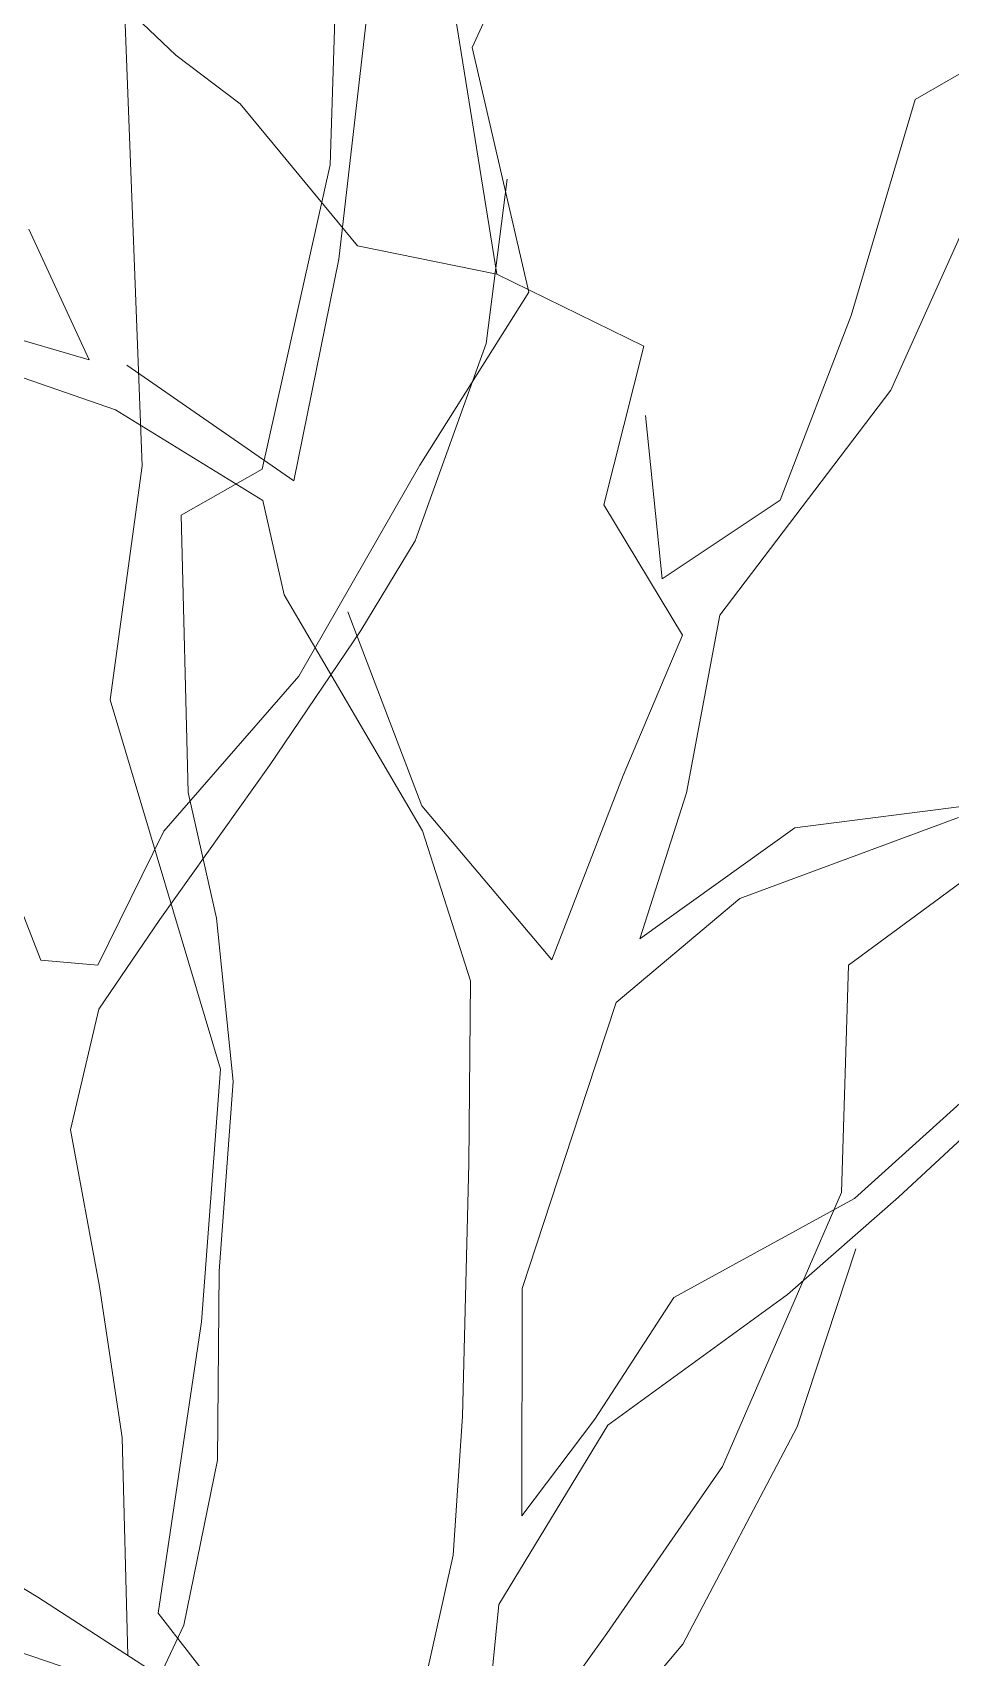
# Model space of a CAD drawing. Header units: millimetres. Extents: x -13512 to 8923, y -6533 to 5096.
# Drawn here: x -800.6 to -696.2, y -5599 to -5414 of the extents above; entities that cross this region are included whole.
import ezdxf

# ---------------------------------------------------------------- set-up
doc = ezdxf.new("R2010")
doc.units = ezdxf.units.MM
doc.layers.add('Layer1', color=7, linetype='Continuous', lineweight=0)

msp = doc.modelspace()

# ---------------------------------------------------------------- linework, layer by layer
at = {"layer": 'Layer1'}
for p, q in [((-750.57, -5415.69), (-741.05, -5394.63)), ((-750.57, -5415.69), (-741.05, -5394.63)), ((-750.57, -5415.69), (-741.05, -5394.63)), ((-750.57, -5415.69), (-741.05, -5394.63)), ((-750.57, -5415.69), (-741.05, -5394.63)), ((-750.57, -5415.69), (-741.05, -5394.63)), ((-750.57, -5415.69), (-741.05, -5394.63)), ((-750.57, -5415.69), (-741.05, -5394.63)), ((-784.29, -5416.54), (-800.47, -5401.15)), ((-784.29, -5416.54), (-800.47, -5401.15)), ((-784.29, -5416.54), (-800.47, -5401.15)), ((-784.29, -5416.54), (-800.47, -5401.15)), ((-784.29, -5416.54), (-800.47, -5401.15)), ((-784.29, -5416.54), (-800.47, -5401.15)), ((-784.29, -5416.54), (-800.47, -5401.15)), ((-784.29, -5416.54), (-800.47, -5401.15)), ((-766.75, -5429.02), (-765.94, -5403.87)), ((-766.75, -5429.02), (-765.94, -5403.87)), ((-766.75, -5429.02), (-765.94, -5403.87)), ((-766.75, -5429.02), (-765.94, -5403.87)), ((-766.75, -5429.02), (-765.94, -5403.87)), ((-766.75, -5429.02), (-765.94, -5403.87)), ((-766.75, -5429.02), (-765.94, -5403.87)), ((-766.75, -5429.02), (-765.94, -5403.87)), ((-765.76, -5439.76), (-761.64, -5403.76)), ((-765.76, -5439.76), (-761.64, -5403.76)), ((-765.76, -5439.76), (-761.64, -5403.76)), ((-765.76, -5439.76), (-761.64, -5403.76)), ((-765.76, -5439.76), (-761.64, -5403.76)), ((-765.76, -5439.76), (-761.64, -5403.76)), ((-765.76, -5439.76), (-761.64, -5403.76)), ((-765.76, -5439.76), (-761.64, -5403.76)), ((-790.23, -5408.79), (-788.14, -5463.3)), ((-790.23, -5408.79), (-788.14, -5463.3)), ((-790.23, -5408.79), (-788.14, -5463.3)), ((-790.23, -5408.79), (-788.14, -5463.3)), ((-790.23, -5408.79), (-788.14, -5463.3)), ((-790.23, -5408.79), (-788.14, -5463.3)), ((-790.23, -5408.79), (-788.14, -5463.3)), ((-790.23, -5408.79), (-788.14, -5463.3)), ((-752.36, -5412.93), (-747.77, -5441.47)), ((-752.36, -5412.93), (-747.77, -5441.47)), ((-752.36, -5412.93), (-747.77, -5441.47)), ((-752.36, -5412.93), (-747.77, -5441.47)), ((-752.36, -5412.93), (-747.77, -5441.47)), ((-752.36, -5412.93), (-747.77, -5441.47)), ((-752.36, -5412.93), (-747.77, -5441.47)), ((-752.36, -5412.93), (-747.77, -5441.47)), ((-776.97, -5422.1), (-784.29, -5416.54)), ((-776.97, -5422.1), (-784.29, -5416.54)), ((-776.97, -5422.1), (-784.29, -5416.54)), ((-776.97, -5422.1), (-784.29, -5416.54)), ((-776.97, -5422.1), (-784.29, -5416.54)), ((-776.97, -5422.1), (-784.29, -5416.54)), ((-776.97, -5422.1), (-784.29, -5416.54)), ((-776.97, -5422.1), (-784.29, -5416.54)), ((-744.13, -5443.53), (-750.57, -5415.69)), ((-744.13, -5443.53), (-750.57, -5415.69)), ((-744.13, -5443.53), (-750.57, -5415.69)), ((-744.13, -5443.53), (-750.57, -5415.69)), ((-744.13, -5443.53), (-750.57, -5415.69)), ((-744.13, -5443.53), (-750.57, -5415.69)), ((-744.13, -5443.53), (-750.57, -5415.69)), ((-744.13, -5443.53), (-750.57, -5415.69)), ((-700.17, -5421.61), (-692.38, -5417.11)), ((-700.17, -5421.61), (-692.38, -5417.11)), ((-700.17, -5421.61), (-692.38, -5417.11)), ((-700.17, -5421.61), (-692.38, -5417.11)), ((-700.17, -5421.61), (-692.38, -5417.11)), ((-700.17, -5421.61), (-692.38, -5417.11)), ((-700.17, -5421.61), (-692.38, -5417.11)), ((-700.17, -5421.61), (-692.38, -5417.11)), ((-763.64, -5438.27), (-776.97, -5422.1)), ((-763.64, -5438.27), (-776.97, -5422.1)), ((-763.64, -5438.27), (-776.97, -5422.1)), ((-763.64, -5438.27), (-776.97, -5422.1)), ((-763.64, -5438.27), (-776.97, -5422.1)), ((-763.64, -5438.27), (-776.97, -5422.1)), ((-763.64, -5438.27), (-776.97, -5422.1)), ((-763.64, -5438.27), (-776.97, -5422.1)), ((-707.45, -5446.2), (-700.17, -5421.61)), ((-707.45, -5446.2), (-700.17, -5421.61)), ((-707.45, -5446.2), (-700.17, -5421.61)), ((-707.45, -5446.2), (-700.17, -5421.61)), ((-707.45, -5446.2), (-700.17, -5421.61)), ((-707.45, -5446.2), (-700.17, -5421.61)), ((-707.45, -5446.2), (-700.17, -5421.61)), ((-707.45, -5446.2), (-700.17, -5421.61)), ((-687.97, -5421.3), (-702.93, -5454.7)), ((-687.97, -5421.3), (-702.93, -5454.7)), ((-687.97, -5421.3), (-702.93, -5454.7)), ((-687.97, -5421.3), (-702.93, -5454.7)), ((-687.97, -5421.3), (-702.93, -5454.7)), ((-687.97, -5421.3), (-702.93, -5454.7)), ((-687.97, -5421.3), (-702.93, -5454.7)), ((-687.97, -5421.3), (-702.93, -5454.7)), ((-774.49, -5463.67), (-766.75, -5429.02)), ((-774.49, -5463.67), (-766.75, -5429.02)), ((-774.49, -5463.67), (-766.75, -5429.02)), ((-774.49, -5463.67), (-766.75, -5429.02)), ((-774.49, -5463.67), (-766.75, -5429.02)), ((-774.49, -5463.67), (-766.75, -5429.02)), ((-774.49, -5463.67), (-766.75, -5429.02)), ((-774.49, -5463.67), (-766.75, -5429.02)), ((-746.6, -5430.67), (-749.01, -5449.39)), ((-746.6, -5430.67), (-749.01, -5449.39)), ((-746.6, -5430.67), (-749.01, -5449.39)), ((-746.6, -5430.67), (-749.01, -5449.39)), ((-746.6, -5430.67), (-749.01, -5449.39)), ((-746.6, -5430.67), (-749.01, -5449.39)), ((-746.6, -5430.67), (-749.01, -5449.39)), ((-746.6, -5430.67), (-749.01, -5449.39)), ((-794.19, -5451.24), (-801.02, -5436.34)), ((-794.19, -5451.24), (-801.02, -5436.34)), ((-794.19, -5451.24), (-801.02, -5436.34)), ((-794.19, -5451.24), (-801.02, -5436.34)), ((-794.19, -5451.24), (-801.02, -5436.34)), ((-794.19, -5451.24), (-801.02, -5436.34)), ((-794.19, -5451.24), (-801.02, -5436.34)), ((-794.19, -5451.24), (-801.02, -5436.34)), ((-747.77, -5441.47), (-763.64, -5438.27)), ((-747.77, -5441.47), (-763.64, -5438.27)), ((-747.77, -5441.47), (-763.64, -5438.27)), ((-747.77, -5441.47), (-763.64, -5438.27)), ((-747.77, -5441.47), (-763.64, -5438.27)), ((-747.77, -5441.47), (-763.64, -5438.27)), ((-747.77, -5441.47), (-763.64, -5438.27)), ((-747.77, -5441.47), (-763.64, -5438.27)), ((-770.87, -5465.02), (-765.76, -5439.76)), ((-770.87, -5465.02), (-765.76, -5439.76)), ((-770.87, -5465.02), (-765.76, -5439.76)), ((-770.87, -5465.02), (-765.76, -5439.76)), ((-770.87, -5465.02), (-765.76, -5439.76)), ((-770.87, -5465.02), (-765.76, -5439.76)), ((-770.87, -5465.02), (-765.76, -5439.76)), ((-770.87, -5465.02), (-765.76, -5439.76)), ((-731.05, -5449.66), (-747.77, -5441.47)), ((-731.05, -5449.66), (-747.77, -5441.47)), ((-731.05, -5449.66), (-747.77, -5441.47)), ((-731.05, -5449.66), (-747.77, -5441.47)), ((-731.05, -5449.66), (-747.77, -5441.47)), ((-731.05, -5449.66), (-747.77, -5441.47)), ((-731.05, -5449.66), (-747.77, -5441.47)), ((-731.05, -5449.66), (-747.77, -5441.47)), ((-756.56, -5463.22), (-744.13, -5443.53)), ((-756.56, -5463.22), (-744.13, -5443.53)), ((-756.56, -5463.22), (-744.13, -5443.53)), ((-756.56, -5463.22), (-744.13, -5443.53)), ((-756.56, -5463.22), (-744.13, -5443.53)), ((-756.56, -5463.22), (-744.13, -5443.53)), ((-756.56, -5463.22), (-744.13, -5443.53)), ((-756.56, -5463.22), (-744.13, -5443.53)), ((-814.44, -5445.29), (-794.19, -5451.24)), ((-814.44, -5445.29), (-794.19, -5451.24)), ((-814.44, -5445.29), (-794.19, -5451.24)), ((-814.44, -5445.29), (-794.19, -5451.24)), ((-814.44, -5445.29), (-794.19, -5451.24)), ((-814.44, -5445.29), (-794.19, -5451.24)), ((-814.44, -5445.29), (-794.19, -5451.24)), ((-814.44, -5445.29), (-794.19, -5451.24)), ((-715.54, -5467.22), (-707.45, -5446.2)), ((-715.54, -5467.22), (-707.45, -5446.2)), ((-715.54, -5467.22), (-707.45, -5446.2)), ((-715.54, -5467.22), (-707.45, -5446.2)), ((-715.54, -5467.22), (-707.45, -5446.2)), ((-715.54, -5467.22), (-707.45, -5446.2)), ((-715.54, -5467.22), (-707.45, -5446.2)), ((-715.54, -5467.22), (-707.45, -5446.2)), ((-749.01, -5449.39), (-757.06, -5471.85)), ((-749.01, -5449.39), (-757.06, -5471.85)), ((-749.01, -5449.39), (-757.06, -5471.85)), ((-749.01, -5449.39), (-757.06, -5471.85)), ((-749.01, -5449.39), (-757.06, -5471.85)), ((-749.01, -5449.39), (-757.06, -5471.85)), ((-749.01, -5449.39), (-757.06, -5471.85)), ((-749.01, -5449.39), (-757.06, -5471.85)), ((-735.62, -5467.73), (-731.05, -5449.66)), ((-735.62, -5467.73), (-731.05, -5449.66)), ((-735.62, -5467.73), (-731.05, -5449.66)), ((-735.62, -5467.73), (-731.05, -5449.66)), ((-735.62, -5467.73), (-731.05, -5449.66)), ((-735.62, -5467.73), (-731.05, -5449.66)), ((-735.62, -5467.73), (-731.05, -5449.66)), ((-735.62, -5467.73), (-731.05, -5449.66)), ((-791.18, -5456.91), (-808.56, -5450.89)), ((-791.18, -5456.91), (-808.56, -5450.89)), ((-791.18, -5456.91), (-808.56, -5450.89)), ((-791.18, -5456.91), (-808.56, -5450.89)), ((-791.18, -5456.91), (-808.56, -5450.89)), ((-791.18, -5456.91), (-808.56, -5450.89)), ((-791.18, -5456.91), (-808.56, -5450.89)), ((-791.18, -5456.91), (-808.56, -5450.89)), ((-789.87, -5451.85), (-770.87, -5465.02)), ((-789.87, -5451.85), (-770.87, -5465.02)), ((-789.87, -5451.85), (-770.87, -5465.02)), ((-789.87, -5451.85), (-770.87, -5465.02)), ((-789.87, -5451.85), (-770.87, -5465.02)), ((-789.87, -5451.85), (-770.87, -5465.02)), ((-789.87, -5451.85), (-770.87, -5465.02)), ((-789.87, -5451.85), (-770.87, -5465.02)), ((-702.93, -5454.7), (-722.39, -5480.32)), ((-702.93, -5454.7), (-722.39, -5480.32)), ((-702.93, -5454.7), (-722.39, -5480.32)), ((-702.93, -5454.7), (-722.39, -5480.32)), ((-702.93, -5454.7), (-722.39, -5480.32)), ((-702.93, -5454.7), (-722.39, -5480.32)), ((-702.93, -5454.7), (-722.39, -5480.32)), ((-702.93, -5454.7), (-722.39, -5480.32)), ((-774.4, -5467.26), (-791.18, -5456.91)), ((-774.4, -5467.26), (-791.18, -5456.91)), ((-774.4, -5467.26), (-791.18, -5456.91)), ((-774.4, -5467.26), (-791.18, -5456.91)), ((-774.4, -5467.26), (-791.18, -5456.91)), ((-774.4, -5467.26), (-791.18, -5456.91)), ((-774.4, -5467.26), (-791.18, -5456.91)), ((-774.4, -5467.26), (-791.18, -5456.91)), ((-730.85, -5457.56), (-728.95, -5476.17)), ((-730.85, -5457.56), (-728.95, -5476.17)), ((-730.85, -5457.56), (-728.95, -5476.17)), ((-730.85, -5457.56), (-728.95, -5476.17)), ((-730.85, -5457.56), (-728.95, -5476.17)), ((-730.85, -5457.56), (-728.95, -5476.17)), ((-730.85, -5457.56), (-728.95, -5476.17)), ((-730.85, -5457.56), (-728.95, -5476.17)), ((-788.14, -5463.3), (-791.78, -5489.95)), ((-788.14, -5463.3), (-791.78, -5489.95)), ((-788.14, -5463.3), (-791.78, -5489.95)), ((-788.14, -5463.3), (-791.78, -5489.95)), ((-788.14, -5463.3), (-791.78, -5489.95)), ((-788.14, -5463.3), (-791.78, -5489.95)), ((-788.14, -5463.3), (-791.78, -5489.95)), ((-788.14, -5463.3), (-791.78, -5489.95)), ((-770.31, -5487.26), (-756.56, -5463.22)), ((-770.31, -5487.26), (-756.56, -5463.22)), ((-770.31, -5487.26), (-756.56, -5463.22)), ((-770.31, -5487.26), (-756.56, -5463.22)), ((-770.31, -5487.26), (-756.56, -5463.22)), ((-770.31, -5487.26), (-756.56, -5463.22)), ((-770.31, -5487.26), (-756.56, -5463.22)), ((-770.31, -5487.26), (-756.56, -5463.22)), ((-783.7, -5468.93), (-774.49, -5463.67)), ((-783.7, -5468.93), (-774.49, -5463.67)), ((-783.7, -5468.93), (-774.49, -5463.67)), ((-783.7, -5468.93), (-774.49, -5463.67)), ((-783.7, -5468.93), (-774.49, -5463.67)), ((-783.7, -5468.93), (-774.49, -5463.67)), ((-783.7, -5468.93), (-774.49, -5463.67)), ((-783.7, -5468.93), (-774.49, -5463.67)), ((-771.98, -5477.97), (-774.4, -5467.26)), ((-771.98, -5477.97), (-774.4, -5467.26)), ((-771.98, -5477.97), (-774.4, -5467.26)), ((-771.98, -5477.97), (-774.4, -5467.26)), ((-771.98, -5477.97), (-774.4, -5467.26)), ((-771.98, -5477.97), (-774.4, -5467.26)), ((-771.98, -5477.97), (-774.4, -5467.26)), ((-771.98, -5477.97), (-774.4, -5467.26)), ((-726.64, -5482.58), (-735.62, -5467.73)), ((-726.64, -5482.58), (-735.62, -5467.73)), ((-726.64, -5482.58), (-735.62, -5467.73)), ((-726.64, -5482.58), (-735.62, -5467.73)), ((-726.64, -5482.58), (-735.62, -5467.73)), ((-726.64, -5482.58), (-735.62, -5467.73)), ((-726.64, -5482.58), (-735.62, -5467.73)), ((-726.64, -5482.58), (-735.62, -5467.73)), ((-728.95, -5476.17), (-715.54, -5467.22)), ((-728.95, -5476.17), (-715.54, -5467.22)), ((-728.95, -5476.17), (-715.54, -5467.22)), ((-728.95, -5476.17), (-715.54, -5467.22)), ((-728.95, -5476.17), (-715.54, -5467.22)), ((-728.95, -5476.17), (-715.54, -5467.22)), ((-728.95, -5476.17), (-715.54, -5467.22)), ((-728.95, -5476.17), (-715.54, -5467.22)), ((-782.91, -5500.5), (-783.7, -5468.93)), ((-782.91, -5500.5), (-783.7, -5468.93)), ((-782.91, -5500.5), (-783.7, -5468.93)), ((-782.91, -5500.5), (-783.7, -5468.93)), ((-782.91, -5500.5), (-783.7, -5468.93)), ((-782.91, -5500.5), (-783.7, -5468.93)), ((-782.91, -5500.5), (-783.7, -5468.93)), ((-782.91, -5500.5), (-783.7, -5468.93)), ((-757.06, -5471.85), (-763.27, -5482.06)), ((-757.06, -5471.85), (-763.27, -5482.06)), ((-757.06, -5471.85), (-763.27, -5482.06)), ((-757.06, -5471.85), (-763.27, -5482.06)), ((-757.06, -5471.85), (-763.27, -5482.06)), ((-757.06, -5471.85), (-763.27, -5482.06)), ((-757.06, -5471.85), (-763.27, -5482.06)), ((-757.06, -5471.85), (-763.27, -5482.06)), ((-756.23, -5504.86), (-771.98, -5477.97)), ((-756.23, -5504.86), (-771.98, -5477.97)), ((-756.23, -5504.86), (-771.98, -5477.97)), ((-756.23, -5504.86), (-771.98, -5477.97)), ((-756.23, -5504.86), (-771.98, -5477.97)), ((-756.23, -5504.86), (-771.98, -5477.97)), ((-756.23, -5504.86), (-771.98, -5477.97)), ((-756.23, -5504.86), (-771.98, -5477.97)), ((-764.75, -5479.94), (-756.3, -5501.99)), ((-764.75, -5479.94), (-756.3, -5501.99)), ((-764.75, -5479.94), (-756.3, -5501.99)), ((-764.75, -5479.94), (-756.3, -5501.99)), ((-764.75, -5479.94), (-756.3, -5501.99)), ((-764.75, -5479.94), (-756.3, -5501.99)), ((-764.75, -5479.94), (-756.3, -5501.99)), ((-764.75, -5479.94), (-756.3, -5501.99)), ((-722.39, -5480.32), (-726.19, -5500.51)), ((-722.39, -5480.32), (-726.19, -5500.51)), ((-722.39, -5480.32), (-726.19, -5500.51)), ((-722.39, -5480.32), (-726.19, -5500.51)), ((-722.39, -5480.32), (-726.19, -5500.51)), ((-722.39, -5480.32), (-726.19, -5500.51)), ((-722.39, -5480.32), (-726.19, -5500.51)), ((-722.39, -5480.32), (-726.19, -5500.51)), ((-763.27, -5482.06), (-773.65, -5497.4)), ((-763.27, -5482.06), (-773.65, -5497.4)), ((-763.27, -5482.06), (-773.65, -5497.4)), ((-763.27, -5482.06), (-773.65, -5497.4)), ((-763.27, -5482.06), (-773.65, -5497.4)), ((-763.27, -5482.06), (-773.65, -5497.4)), ((-763.27, -5482.06), (-773.65, -5497.4)), ((-763.27, -5482.06), (-773.65, -5497.4)), ((-733.42, -5498.54), (-726.64, -5482.58)), ((-733.42, -5498.54), (-726.64, -5482.58)), ((-733.42, -5498.54), (-726.64, -5482.58)), ((-733.42, -5498.54), (-726.64, -5482.58)), ((-733.42, -5498.54), (-726.64, -5482.58)), ((-733.42, -5498.54), (-726.64, -5482.58)), ((-733.42, -5498.54), (-726.64, -5482.58)), ((-733.42, -5498.54), (-726.64, -5482.58)), ((-785.67, -5504.88), (-770.31, -5487.26)), ((-785.67, -5504.88), (-770.31, -5487.26)), ((-785.67, -5504.88), (-770.31, -5487.26)), ((-785.67, -5504.88), (-770.31, -5487.26)), ((-785.67, -5504.88), (-770.31, -5487.26)), ((-785.67, -5504.88), (-770.31, -5487.26)), ((-785.67, -5504.88), (-770.31, -5487.26)), ((-785.67, -5504.88), (-770.31, -5487.26)), ((-791.78, -5489.95), (-779.24, -5532)), ((-791.78, -5489.95), (-779.24, -5532)), ((-791.78, -5489.95), (-779.24, -5532)), ((-791.78, -5489.95), (-779.24, -5532)), ((-791.78, -5489.95), (-779.24, -5532)), ((-791.78, -5489.95), (-779.24, -5532)), ((-791.78, -5489.95), (-779.24, -5532)), ((-791.78, -5489.95), (-779.24, -5532)), ((-773.65, -5497.4), (-786.13, -5514.94)), ((-773.65, -5497.4), (-786.13, -5514.94)), ((-773.65, -5497.4), (-786.13, -5514.94)), ((-773.65, -5497.4), (-786.13, -5514.94)), ((-773.65, -5497.4), (-786.13, -5514.94)), ((-773.65, -5497.4), (-786.13, -5514.94)), ((-773.65, -5497.4), (-786.13, -5514.94)), ((-773.65, -5497.4), (-786.13, -5514.94)), ((-741.51, -5519.56), (-733.42, -5498.54)), ((-741.51, -5519.56), (-733.42, -5498.54)), ((-741.51, -5519.56), (-733.42, -5498.54)), ((-741.51, -5519.56), (-733.42, -5498.54)), ((-741.51, -5519.56), (-733.42, -5498.54)), ((-741.51, -5519.56), (-733.42, -5498.54)), ((-741.51, -5519.56), (-733.42, -5498.54)), ((-741.51, -5519.56), (-733.42, -5498.54)), ((-779.68, -5514.78), (-782.91, -5500.5)), ((-779.68, -5514.78), (-782.91, -5500.5)), ((-779.68, -5514.78), (-782.91, -5500.5)), ((-779.68, -5514.78), (-782.91, -5500.5)), ((-779.68, -5514.78), (-782.91, -5500.5)), ((-779.68, -5514.78), (-782.91, -5500.5)), ((-779.68, -5514.78), (-782.91, -5500.5)), ((-779.68, -5514.78), (-782.91, -5500.5)), ((-756.3, -5501.99), (-741.51, -5519.56)), ((-756.3, -5501.99), (-741.51, -5519.56)), ((-756.3, -5501.99), (-741.51, -5519.56)), ((-756.3, -5501.99), (-741.51, -5519.56)), ((-756.3, -5501.99), (-741.51, -5519.56)), ((-756.3, -5501.99), (-741.51, -5519.56)), ((-756.3, -5501.99), (-741.51, -5519.56)), ((-756.3, -5501.99), (-741.51, -5519.56)), ((-726.19, -5500.51), (-731.51, -5517.16)), ((-726.19, -5500.51), (-731.51, -5517.16)), ((-726.19, -5500.51), (-731.51, -5517.16)), ((-726.19, -5500.51), (-731.51, -5517.16)), ((-726.19, -5500.51), (-731.51, -5517.16)), ((-726.19, -5500.51), (-731.51, -5517.16)), ((-726.19, -5500.51), (-731.51, -5517.16)), ((-726.19, -5500.51), (-731.51, -5517.16)), ((-713.88, -5504.51), (-693.13, -5501.84)), ((-713.88, -5504.51), (-693.13, -5501.84)), ((-713.88, -5504.51), (-693.13, -5501.84)), ((-713.88, -5504.51), (-693.13, -5501.84)), ((-713.88, -5504.51), (-693.13, -5501.84)), ((-713.88, -5504.51), (-693.13, -5501.84)), ((-713.88, -5504.51), (-693.13, -5501.84)), ((-713.88, -5504.51), (-693.13, -5501.84)), ((-805.79, -5503.94), (-799.66, -5519.58)), ((-805.79, -5503.94), (-799.66, -5519.58)), ((-805.79, -5503.94), (-799.66, -5519.58)), ((-805.79, -5503.94), (-799.66, -5519.58)), ((-805.79, -5503.94), (-799.66, -5519.58)), ((-805.79, -5503.94), (-799.66, -5519.58)), ((-805.79, -5503.94), (-799.66, -5519.58)), ((-805.79, -5503.94), (-799.66, -5519.58)), ((-695.25, -5503.33), (-720.14, -5512.57)), ((-695.25, -5503.33), (-720.14, -5512.57)), ((-695.25, -5503.33), (-720.14, -5512.57)), ((-695.25, -5503.33), (-720.14, -5512.57)), ((-695.25, -5503.33), (-720.14, -5512.57)), ((-695.25, -5503.33), (-720.14, -5512.57)), ((-695.25, -5503.33), (-720.14, -5512.57)), ((-695.25, -5503.33), (-720.14, -5512.57)), ((-793.18, -5520.14), (-785.67, -5504.88)), ((-793.18, -5520.14), (-785.67, -5504.88)), ((-793.18, -5520.14), (-785.67, -5504.88)), ((-793.18, -5520.14), (-785.67, -5504.88)), ((-793.18, -5520.14), (-785.67, -5504.88)), ((-793.18, -5520.14), (-785.67, -5504.88)), ((-793.18, -5520.14), (-785.67, -5504.88)), ((-793.18, -5520.14), (-785.67, -5504.88)), ((-750.78, -5521.95), (-756.23, -5504.86)), ((-750.78, -5521.95), (-756.23, -5504.86)), ((-750.78, -5521.95), (-756.23, -5504.86)), ((-750.78, -5521.95), (-756.23, -5504.86)), ((-750.78, -5521.95), (-756.23, -5504.86)), ((-750.78, -5521.95), (-756.23, -5504.86)), ((-750.78, -5521.95), (-756.23, -5504.86)), ((-750.78, -5521.95), (-756.23, -5504.86)), ((-731.51, -5517.16), (-713.88, -5504.51)), ((-731.51, -5517.16), (-713.88, -5504.51)), ((-731.51, -5517.16), (-713.88, -5504.51)), ((-731.51, -5517.16), (-713.88, -5504.51)), ((-731.51, -5517.16), (-713.88, -5504.51)), ((-731.51, -5517.16), (-713.88, -5504.51)), ((-731.51, -5517.16), (-713.88, -5504.51)), ((-731.51, -5517.16), (-713.88, -5504.51)), ((-707.75, -5520.15), (-693.65, -5509.75)), ((-707.75, -5520.15), (-693.65, -5509.75)), ((-707.75, -5520.15), (-693.65, -5509.75)), ((-707.75, -5520.15), (-693.65, -5509.75)), ((-707.75, -5520.15), (-693.65, -5509.75)), ((-707.75, -5520.15), (-693.65, -5509.75)), ((-707.75, -5520.15), (-693.65, -5509.75)), ((-707.75, -5520.15), (-693.65, -5509.75)), ((-720.14, -5512.57), (-734.21, -5524.41)), ((-720.14, -5512.57), (-734.21, -5524.41)), ((-720.14, -5512.57), (-734.21, -5524.41)), ((-720.14, -5512.57), (-734.21, -5524.41)), ((-720.14, -5512.57), (-734.21, -5524.41)), ((-720.14, -5512.57), (-734.21, -5524.41)), ((-720.14, -5512.57), (-734.21, -5524.41)), ((-720.14, -5512.57), (-734.21, -5524.41)), ((-786.13, -5514.94), (-793.06, -5525.16)), ((-786.13, -5514.94), (-793.06, -5525.16)), ((-786.13, -5514.94), (-793.06, -5525.16)), ((-786.13, -5514.94), (-793.06, -5525.16)), ((-786.13, -5514.94), (-793.06, -5525.16)), ((-786.13, -5514.94), (-793.06, -5525.16)), ((-786.13, -5514.94), (-793.06, -5525.16)), ((-786.13, -5514.94), (-793.06, -5525.16)), ((-777.77, -5533.4), (-779.68, -5514.78)), ((-777.77, -5533.4), (-779.68, -5514.78)), ((-777.77, -5533.4), (-779.68, -5514.78)), ((-777.77, -5533.4), (-779.68, -5514.78)), ((-777.77, -5533.4), (-779.68, -5514.78)), ((-777.77, -5533.4), (-779.68, -5514.78)), ((-777.77, -5533.4), (-779.68, -5514.78)), ((-777.77, -5533.4), (-779.68, -5514.78)), ((-799.66, -5519.58), (-793.18, -5520.14)), ((-799.66, -5519.58), (-793.18, -5520.14)), ((-799.66, -5519.58), (-793.18, -5520.14)), ((-799.66, -5519.58), (-793.18, -5520.14)), ((-799.66, -5519.58), (-793.18, -5520.14)), ((-799.66, -5519.58), (-793.18, -5520.14)), ((-799.66, -5519.58), (-793.18, -5520.14)), ((-799.66, -5519.58), (-793.18, -5520.14)), ((-708.54, -5546.02), (-707.75, -5520.15)), ((-708.54, -5546.02), (-707.75, -5520.15)), ((-708.54, -5546.02), (-707.75, -5520.15)), ((-708.54, -5546.02), (-707.75, -5520.15)), ((-708.54, -5546.02), (-707.75, -5520.15)), ((-708.54, -5546.02), (-707.75, -5520.15)), ((-708.54, -5546.02), (-707.75, -5520.15)), ((-708.54, -5546.02), (-707.75, -5520.15)), ((-750.98, -5542.77), (-750.78, -5521.95)), ((-750.98, -5542.77), (-750.78, -5521.95)), ((-750.98, -5542.77), (-750.78, -5521.95)), ((-750.98, -5542.77), (-750.78, -5521.95)), ((-750.98, -5542.77), (-750.78, -5521.95)), ((-750.98, -5542.77), (-750.78, -5521.95)), ((-750.98, -5542.77), (-750.78, -5521.95)), ((-750.98, -5542.77), (-750.78, -5521.95)), ((-793.06, -5525.16), (-796.3, -5538.88)), ((-793.06, -5525.16), (-796.3, -5538.88)), ((-793.06, -5525.16), (-796.3, -5538.88)), ((-793.06, -5525.16), (-796.3, -5538.88)), ((-793.06, -5525.16), (-796.3, -5538.88)), ((-793.06, -5525.16), (-796.3, -5538.88)), ((-793.06, -5525.16), (-796.3, -5538.88)), ((-793.06, -5525.16), (-796.3, -5538.88)), ((-734.21, -5524.41), (-737.54, -5534.54)), ((-734.21, -5524.41), (-737.54, -5534.54)), ((-734.21, -5524.41), (-737.54, -5534.54)), ((-734.21, -5524.41), (-737.54, -5534.54)), ((-734.21, -5524.41), (-737.54, -5534.54)), ((-734.21, -5524.41), (-737.54, -5534.54)), ((-734.21, -5524.41), (-737.54, -5534.54)), ((-734.21, -5524.41), (-737.54, -5534.54)), ((-683.82, -5529.61), (-702.06, -5546.58)), ((-683.82, -5529.61), (-702.06, -5546.58)), ((-683.82, -5529.61), (-702.06, -5546.58)), ((-683.82, -5529.61), (-702.06, -5546.58)), ((-683.82, -5529.61), (-702.06, -5546.58)), ((-683.82, -5529.61), (-702.06, -5546.58)), ((-683.82, -5529.61), (-702.06, -5546.58)), ((-683.82, -5529.61), (-702.06, -5546.58)), ((-779.24, -5532), (-781.4, -5560.77)), ((-779.24, -5532), (-781.4, -5560.77)), ((-779.24, -5532), (-781.4, -5560.77)), ((-779.24, -5532), (-781.4, -5560.77)), ((-779.24, -5532), (-781.4, -5560.77)), ((-779.24, -5532), (-781.4, -5560.77)), ((-779.24, -5532), (-781.4, -5560.77)), ((-779.24, -5532), (-781.4, -5560.77)), ((-779.39, -5554.97), (-777.77, -5533.4)), ((-779.39, -5554.97), (-777.77, -5533.4)), ((-779.39, -5554.97), (-777.77, -5533.4)), ((-779.39, -5554.97), (-777.77, -5533.4)), ((-779.39, -5554.97), (-777.77, -5533.4)), ((-779.39, -5554.97), (-777.77, -5533.4)), ((-779.39, -5554.97), (-777.77, -5533.4)), ((-779.39, -5554.97), (-777.77, -5533.4)), ((-707.08, -5546.7), (-692.34, -5533.41)), ((-707.08, -5546.7), (-692.34, -5533.41)), ((-707.08, -5546.7), (-692.34, -5533.41)), ((-707.08, -5546.7), (-692.34, -5533.41)), ((-707.08, -5546.7), (-692.34, -5533.41)), ((-707.08, -5546.7), (-692.34, -5533.41)), ((-707.08, -5546.7), (-692.34, -5533.41)), ((-707.08, -5546.7), (-692.34, -5533.41)), ((-737.54, -5534.54), (-744.88, -5556.98)), ((-737.54, -5534.54), (-744.88, -5556.98)), ((-737.54, -5534.54), (-744.88, -5556.98)), ((-737.54, -5534.54), (-744.88, -5556.98)), ((-737.54, -5534.54), (-744.88, -5556.98)), ((-737.54, -5534.54), (-744.88, -5556.98)), ((-737.54, -5534.54), (-744.88, -5556.98)), ((-737.54, -5534.54), (-744.88, -5556.98)), ((-796.3, -5538.88), (-792.98, -5556.75)), ((-796.3, -5538.88), (-792.98, -5556.75)), ((-796.3, -5538.88), (-792.98, -5556.75)), ((-796.3, -5538.88), (-792.98, -5556.75)), ((-796.3, -5538.88), (-792.98, -5556.75)), ((-796.3, -5538.88), (-792.98, -5556.75)), ((-796.3, -5538.88), (-792.98, -5556.75)), ((-796.3, -5538.88), (-792.98, -5556.75)), ((-751.69, -5571.51), (-750.98, -5542.77)), ((-751.69, -5571.51), (-750.98, -5542.77)), ((-751.69, -5571.51), (-750.98, -5542.77)), ((-751.69, -5571.51), (-750.98, -5542.77)), ((-751.69, -5571.51), (-750.98, -5542.77)), ((-751.69, -5571.51), (-750.98, -5542.77)), ((-751.69, -5571.51), (-750.98, -5542.77)), ((-751.69, -5571.51), (-750.98, -5542.77)), ((-722.11, -5577.23), (-708.54, -5546.02)), ((-722.11, -5577.23), (-708.54, -5546.02)), ((-722.11, -5577.23), (-708.54, -5546.02)), ((-722.11, -5577.23), (-708.54, -5546.02)), ((-722.11, -5577.23), (-708.54, -5546.02)), ((-722.11, -5577.23), (-708.54, -5546.02)), ((-722.11, -5577.23), (-708.54, -5546.02)), ((-722.11, -5577.23), (-708.54, -5546.02)), ((-702.06, -5546.58), (-714.71, -5557.66)), ((-702.06, -5546.58), (-714.71, -5557.66)), ((-702.06, -5546.58), (-714.71, -5557.66)), ((-702.06, -5546.58), (-714.71, -5557.66)), ((-702.06, -5546.58), (-714.71, -5557.66)), ((-702.06, -5546.58), (-714.71, -5557.66)), ((-702.06, -5546.58), (-714.71, -5557.66)), ((-702.06, -5546.58), (-714.71, -5557.66)), ((-727.62, -5557.98), (-707.08, -5546.7)), ((-727.62, -5557.98), (-707.08, -5546.7)), ((-727.62, -5557.98), (-707.08, -5546.7)), ((-727.62, -5557.98), (-707.08, -5546.7)), ((-727.62, -5557.98), (-707.08, -5546.7)), ((-727.62, -5557.98), (-707.08, -5546.7)), ((-727.62, -5557.98), (-707.08, -5546.7)), ((-727.62, -5557.98), (-707.08, -5546.7)), ((-706.94, -5552.44), (-713.61, -5572.71)), ((-706.94, -5552.44), (-713.61, -5572.71)), ((-706.94, -5552.44), (-713.61, -5572.71)), ((-706.94, -5552.44), (-713.61, -5572.71)), ((-706.94, -5552.44), (-713.61, -5572.71)), ((-706.94, -5552.44), (-713.61, -5572.71)), ((-706.94, -5552.44), (-713.61, -5572.71)), ((-706.94, -5552.44), (-713.61, -5572.71)), ((-779.57, -5576.52), (-779.39, -5554.97)), ((-779.57, -5576.52), (-779.39, -5554.97)), ((-779.57, -5576.52), (-779.39, -5554.97)), ((-779.57, -5576.52), (-779.39, -5554.97)), ((-779.57, -5576.52), (-779.39, -5554.97)), ((-779.57, -5576.52), (-779.39, -5554.97)), ((-779.57, -5576.52), (-779.39, -5554.97)), ((-779.57, -5576.52), (-779.39, -5554.97)), ((-792.98, -5556.75), (-790.4, -5573.92)), ((-792.98, -5556.75), (-790.4, -5573.92)), ((-792.98, -5556.75), (-790.4, -5573.92)), ((-792.98, -5556.75), (-790.4, -5573.92)), ((-792.98, -5556.75), (-790.4, -5573.92)), ((-792.98, -5556.75), (-790.4, -5573.92)), ((-792.98, -5556.75), (-790.4, -5573.92)), ((-792.98, -5556.75), (-790.4, -5573.92)), ((-744.88, -5556.98), (-744.95, -5582.83)), ((-744.88, -5556.98), (-744.95, -5582.83)), ((-744.88, -5556.98), (-744.95, -5582.83)), ((-744.88, -5556.98), (-744.95, -5582.83)), ((-744.88, -5556.98), (-744.95, -5582.83)), ((-744.88, -5556.98), (-744.95, -5582.83)), ((-744.88, -5556.98), (-744.95, -5582.83)), ((-744.88, -5556.98), (-744.95, -5582.83)), ((-714.71, -5557.66), (-735.15, -5572.53)), ((-714.71, -5557.66), (-735.15, -5572.53)), ((-714.71, -5557.66), (-735.15, -5572.53)), ((-714.71, -5557.66), (-735.15, -5572.53)), ((-714.71, -5557.66), (-735.15, -5572.53)), ((-714.71, -5557.66), (-735.15, -5572.53)), ((-714.71, -5557.66), (-735.15, -5572.53)), ((-714.71, -5557.66), (-735.15, -5572.53)), ((-736.61, -5571.85), (-727.62, -5557.98)), ((-736.61, -5571.85), (-727.62, -5557.98)), ((-736.61, -5571.85), (-727.62, -5557.98)), ((-736.61, -5571.85), (-727.62, -5557.98)), ((-736.61, -5571.85), (-727.62, -5557.98)), ((-736.61, -5571.85), (-727.62, -5557.98)), ((-736.61, -5571.85), (-727.62, -5557.98)), ((-736.61, -5571.85), (-727.62, -5557.98)), ((-781.4, -5560.77), (-786.31, -5593.92)), ((-781.4, -5560.77), (-786.31, -5593.92)), ((-781.4, -5560.77), (-786.31, -5593.92)), ((-781.4, -5560.77), (-786.31, -5593.92)), ((-781.4, -5560.77), (-786.31, -5593.92)), ((-781.4, -5560.77), (-786.31, -5593.92)), ((-781.4, -5560.77), (-786.31, -5593.92)), ((-781.4, -5560.77), (-786.31, -5593.92)), ((-752.73, -5587.33), (-751.69, -5571.51)), ((-752.73, -5587.33), (-751.69, -5571.51)), ((-752.73, -5587.33), (-751.69, -5571.51)), ((-752.73, -5587.33), (-751.69, -5571.51)), ((-752.73, -5587.33), (-751.69, -5571.51)), ((-752.73, -5587.33), (-751.69, -5571.51)), ((-752.73, -5587.33), (-751.69, -5571.51)), ((-752.73, -5587.33), (-751.69, -5571.51)), ((-744.95, -5582.83), (-736.61, -5571.85)), ((-744.95, -5582.83), (-736.61, -5571.85)), ((-744.95, -5582.83), (-736.61, -5571.85)), ((-744.95, -5582.83), (-736.61, -5571.85)), ((-744.95, -5582.83), (-736.61, -5571.85)), ((-744.95, -5582.83), (-736.61, -5571.85)), ((-744.95, -5582.83), (-736.61, -5571.85)), ((-744.95, -5582.83), (-736.61, -5571.85)), ((-790.4, -5573.92), (-789.78, -5598.73)), ((-790.4, -5573.92), (-789.78, -5598.73)), ((-790.4, -5573.92), (-789.78, -5598.73)), ((-790.4, -5573.92), (-789.78, -5598.73)), ((-790.4, -5573.92), (-789.78, -5598.73)), ((-790.4, -5573.92), (-789.78, -5598.73)), ((-790.4, -5573.92), (-789.78, -5598.73)), ((-790.4, -5573.92), (-789.78, -5598.73)), ((-735.15, -5572.53), (-747.57, -5592.94)), ((-735.15, -5572.53), (-747.57, -5592.94)), ((-735.15, -5572.53), (-747.57, -5592.94)), ((-735.15, -5572.53), (-747.57, -5592.94)), ((-735.15, -5572.53), (-747.57, -5592.94)), ((-735.15, -5572.53), (-747.57, -5592.94)), ((-735.15, -5572.53), (-747.57, -5592.94)), ((-735.15, -5572.53), (-747.57, -5592.94)), ((-713.61, -5572.71), (-726.63, -5597.45)), ((-713.61, -5572.71), (-726.63, -5597.45)), ((-713.61, -5572.71), (-726.63, -5597.45)), ((-713.61, -5572.71), (-726.63, -5597.45)), ((-713.61, -5572.71), (-726.63, -5597.45)), ((-713.61, -5572.71), (-726.63, -5597.45)), ((-713.61, -5572.71), (-726.63, -5597.45)), ((-713.61, -5572.71), (-726.63, -5597.45)), ((-783.4, -5595.28), (-779.57, -5576.52)), ((-783.4, -5595.28), (-779.57, -5576.52)), ((-783.4, -5595.28), (-779.57, -5576.52)), ((-783.4, -5595.28), (-779.57, -5576.52)), ((-783.4, -5595.28), (-779.57, -5576.52)), ((-783.4, -5595.28), (-779.57, -5576.52)), ((-783.4, -5595.28), (-779.57, -5576.52)), ((-783.4, -5595.28), (-779.57, -5576.52)), ((-735.28, -5596.23), (-722.11, -5577.23)), ((-735.28, -5596.23), (-722.11, -5577.23)), ((-735.28, -5596.23), (-722.11, -5577.23)), ((-735.28, -5596.23), (-722.11, -5577.23)), ((-735.28, -5596.23), (-722.11, -5577.23)), ((-735.28, -5596.23), (-722.11, -5577.23)), ((-735.28, -5596.23), (-722.11, -5577.23)), ((-735.28, -5596.23), (-722.11, -5577.23)), ((-808.01, -5587.28), (-800, -5592.1)), ((-808.01, -5587.28), (-800, -5592.1)), ((-808.01, -5587.28), (-800, -5592.1)), ((-808.01, -5587.28), (-800, -5592.1)), ((-808.01, -5587.28), (-800, -5592.1)), ((-808.01, -5587.28), (-800, -5592.1)), ((-808.01, -5587.28), (-800, -5592.1)), ((-808.01, -5587.28), (-800, -5592.1)), ((-755.96, -5601.77), (-752.73, -5587.33)), ((-755.96, -5601.77), (-752.73, -5587.33)), ((-755.96, -5601.77), (-752.73, -5587.33)), ((-755.96, -5601.77), (-752.73, -5587.33)), ((-755.96, -5601.77), (-752.73, -5587.33)), ((-755.96, -5601.77), (-752.73, -5587.33)), ((-755.96, -5601.77), (-752.73, -5587.33)), ((-755.96, -5601.77), (-752.73, -5587.33)), ((-800, -5592.1), (-786.13, -5601.09)), ((-800, -5592.1), (-786.13, -5601.09)), ((-800, -5592.1), (-786.13, -5601.09)), ((-800, -5592.1), (-786.13, -5601.09)), ((-800, -5592.1), (-786.13, -5601.09)), ((-800, -5592.1), (-786.13, -5601.09)), ((-800, -5592.1), (-786.13, -5601.09)), ((-800, -5592.1), (-786.13, -5601.09)), ((-786.31, -5593.92), (-767.76, -5617.86)), ((-786.31, -5593.92), (-767.76, -5617.86)), ((-786.31, -5593.92), (-767.76, -5617.86)), ((-786.31, -5593.92), (-767.76, -5617.86)), ((-786.31, -5593.92), (-767.76, -5617.86)), ((-786.31, -5593.92), (-767.76, -5617.86)), ((-786.31, -5593.92), (-767.76, -5617.86)), ((-786.31, -5593.92), (-767.76, -5617.86)), ((-747.57, -5592.94), (-749.84, -5616.69)), ((-747.57, -5592.94), (-749.84, -5616.69)), ((-747.57, -5592.94), (-749.84, -5616.69)), ((-747.57, -5592.94), (-749.84, -5616.69)), ((-747.57, -5592.94), (-749.84, -5616.69)), ((-747.57, -5592.94), (-749.84, -5616.69)), ((-747.57, -5592.94), (-749.84, -5616.69)), ((-747.57, -5592.94), (-749.84, -5616.69)), ((-795.47, -5600.61), (-809.23, -5595.93)), ((-795.47, -5600.61), (-809.23, -5595.93)), ((-795.47, -5600.61), (-809.23, -5595.93)), ((-795.47, -5600.61), (-809.23, -5595.93)), ((-795.47, -5600.61), (-809.23, -5595.93)), ((-795.47, -5600.61), (-809.23, -5595.93)), ((-795.47, -5600.61), (-809.23, -5595.93)), ((-795.47, -5600.61), (-809.23, -5595.93)), ((-786.13, -5601.09), (-783.4, -5595.28)), ((-786.13, -5601.09), (-783.4, -5595.28)), ((-786.13, -5601.09), (-783.4, -5595.28)), ((-786.13, -5601.09), (-783.4, -5595.28)), ((-786.13, -5601.09), (-783.4, -5595.28)), ((-786.13, -5601.09), (-783.4, -5595.28)), ((-786.13, -5601.09), (-783.4, -5595.28)), ((-786.13, -5601.09), (-783.4, -5595.28)), ((-749.84, -5616.69), (-735.28, -5596.23)), ((-749.84, -5616.69), (-735.28, -5596.23)), ((-749.84, -5616.69), (-735.28, -5596.23)), ((-749.84, -5616.69), (-735.28, -5596.23)), ((-749.84, -5616.69), (-735.28, -5596.23)), ((-749.84, -5616.69), (-735.28, -5596.23)), ((-749.84, -5616.69), (-735.28, -5596.23)), ((-749.84, -5616.69), (-735.28, -5596.23)), ((-726.63, -5597.45), (-746.85, -5621.64)), ((-726.63, -5597.45), (-746.85, -5621.64)), ((-726.63, -5597.45), (-746.85, -5621.64)), ((-726.63, -5597.45), (-746.85, -5621.64)), ((-726.63, -5597.45), (-746.85, -5621.64)), ((-726.63, -5597.45), (-746.85, -5621.64)), ((-726.63, -5597.45), (-746.85, -5621.64)), ((-726.63, -5597.45), (-746.85, -5621.64))]:
    msp.add_line(p, q, dxfattribs=at)

doc.saveas('drawing.dxf')
